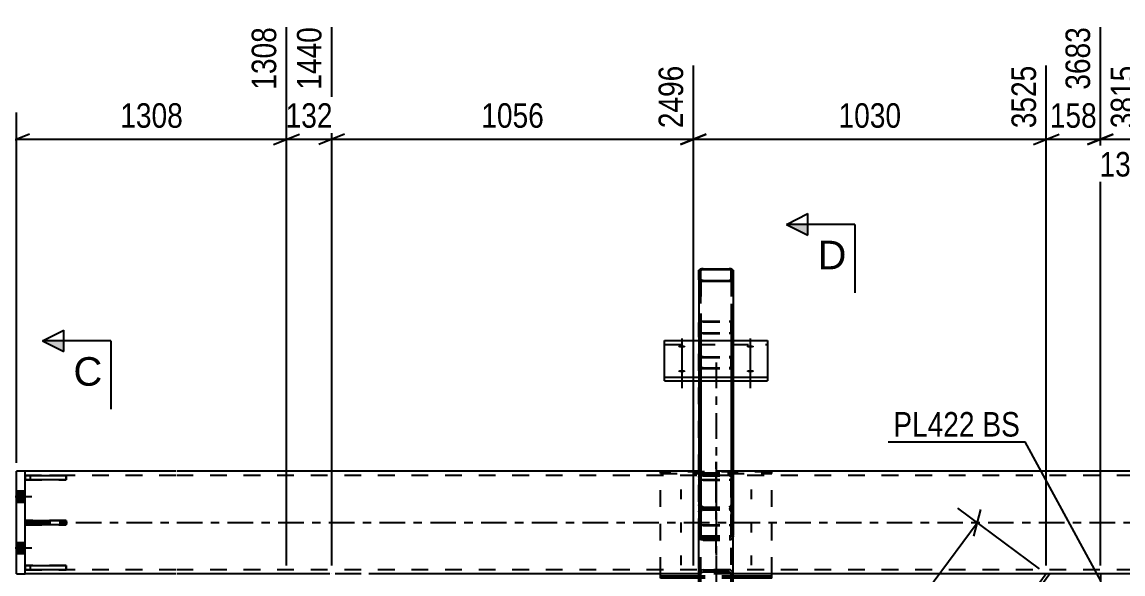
# Model space of a CAD drawing. Header units: millimetres. Extents: x 0 to 1189, y 0 to 841.
# Drawn here: x 77.5 to 206, y 617.7 to 682.2 of the extents above; entities that cross this region are included whole.
import ezdxf

# ---------------------------------------------------------------- set-up
doc = ezdxf.new("R2010")
doc.units = ezdxf.units.MM
doc.linetypes.add('DXK_LINE_DOT2', pattern=[3.9198, 1.9599, -1.9599])
doc.linetypes.add('DXK_LINE_DOT3', pattern=[5.9187, 2.979, -0.9799, 0.9799, -0.9799])
doc.styles.add('Arial', font='ARIAL.TTF', dxfattribs={"height": 0.2})
doc.styles.add('Arial Narrow', font='ARIALN.TTF', dxfattribs={"height": 0.2})

# ---------------------------------------------------------------- blocks, each defined once
blk = doc.blocks.new('Part-814407264-3896 - 3878')
at = {"color": 2, "linetype": 'Continuous'}
for p, q in [((152.54, 640.27), (152.54, 644.97)), ((152.54, 644.97), (164.54, 644.97)), ((164.54, 644.97), (164.54, 640.27)), ((152.54, 640.72), (164.54, 640.72)), ((152.54, 640.27), (164.54, 640.27))]:
    blk.add_line(p, q, dxfattribs=at)
at = {"color": 7, "linetype": 'DXK_LINE_DOT2'}
blk.add_line((152.54, 644.52), (164.54, 644.52), dxfattribs=at)
blk = doc.blocks.new('Bolt-814407264-3914 - 3878')
at = {"linetype": 'Continuous'}
for points in [[(76.9, 627.36), (76.9, 626.04), (77.9, 626.04), (77.9, 627.36)], [(76.9, 627.36), (76.9, 626.04), (77.9, 626.04), (77.9, 627.36)], [(76.9, 621.36), (76.9, 620.04), (77.9, 620.04), (77.9, 621.36)], [(76.9, 621.36), (76.9, 620.04), (77.9, 620.04), (77.9, 621.36)]]:
    blk.add_hatch(color=1, dxfattribs=at).paths.add_polyline_path(points)
at = {"color": 1, "linetype": 'Continuous'}
for p, q in [((77.9, 627.36), (76.9, 627.36)), ((77.9, 627.36), (76.9, 627.36)), ((78.66, 626.7), (73.9, 626.7)), ((78.66, 626.7), (73.9, 626.7)), ((77.9, 626.04), (76.9, 626.04)), ((77.9, 626.04), (76.9, 626.04)), ((77.9, 621.36), (76.9, 621.36)), ((77.9, 621.36), (76.9, 621.36)), ((78.66, 620.7), (73.9, 620.7)), ((78.66, 620.7), (73.9, 620.7)), ((77.9, 620.04), (76.9, 620.04)), ((77.9, 620.04), (76.9, 620.04))]:
    blk.add_line(p, q, dxfattribs=at)
blk = doc.blocks.new('Part-814407264-4063 - 3878')
at = {"color": 2, "linetype": 'Continuous'}
for p, q in [((77.9, 623.46), (77.9, 623.94)), ((77.9, 623.94), (82.7, 623.94)), ((82.7, 623.46), (77.9, 623.46)), ((82.7, 623.94), (82.7, 623.46))]:
    blk.add_line(p, q, dxfattribs=at)
at = {"color": 7, "linetype": 'DXK_LINE_DOT2'}
blk.add_line((78.5, 623.46), (78.5, 623.94), dxfattribs=at)
blk = doc.blocks.new('Bolt-814407264-3953 - 3878')
at = {"color": 1, "linetype": 'DXK_LINE_DOT2'}
for p, q in [((154.44, 627.57), (154.44, 626.43)), ((158.56, 627.57), (158.56, 626.43)), ((162.64, 627.57), (162.64, 626.43)), ((154.44, 623.7), (154.44, 622.56)), ((162.64, 623.7), (162.64, 622.56)), ((154.44, 619.86), (154.44, 618.73)), ((158.56, 619.86), (158.56, 618.73)), ((162.64, 619.86), (162.64, 618.73))]:
    blk.add_line(p, q, dxfattribs=at)
blk = doc.blocks.new('Bolt-814407264-3957 - 3878')
at = {"linetype": 'Continuous'}
for points in [[(154.54, 644.13), (154.45, 644.13), (154.36, 644.14), (154.29, 644.16), (154.22, 644.18), (154.16, 644.21), (154.13, 644.24), (154.11, 644.27), (154.11, 644.3), (154.13, 644.33), (154.16, 644.36), (154.22, 644.38), (154.29, 644.4), (154.36, 644.42), (154.45, 644.43), (154.54, 644.43), (154.64, 644.43), (154.72, 644.42), (154.8, 644.4), (154.87, 644.38), (154.92, 644.36), (154.96, 644.33), (154.98, 644.3), (154.98, 644.27), (154.96, 644.24), (154.92, 644.21), (154.87, 644.18), (154.8, 644.16), (154.72, 644.14), (154.64, 644.13)], [(154.54, 641.26), (154.45, 641.26), (154.36, 641.27), (154.29, 641.28), (154.22, 641.31), (154.16, 641.33), (154.13, 641.36), (154.11, 641.39), (154.11, 641.42), (154.13, 641.45), (154.16, 641.48), (154.22, 641.51), (154.29, 641.53), (154.36, 641.54), (154.45, 641.55), (154.54, 641.56), (154.64, 641.55), (154.72, 641.54), (154.8, 641.53), (154.87, 641.51), (154.92, 641.48), (154.96, 641.45), (154.98, 641.42), (154.98, 641.39), (154.96, 641.36), (154.92, 641.33), (154.87, 641.31), (154.8, 641.28), (154.72, 641.27), (154.64, 641.26)]]:
    blk.add_hatch(color=1, dxfattribs=at).paths.add_polyline_path(points)
at = {"color": 1, "linetype": 'Continuous'}
for p, q in [((154.54, 645.22), (154.54, 642.29)), ((154.54, 642.35), (154.54, 639.41))]:
    blk.add_line(p, q, dxfattribs=at)
blk = doc.blocks.new('Part-814407264-4061 - 3878')
at = {"color": 2, "linetype": 'Continuous'}
for p, q in [((77.9, 618.2), (77.9, 618.68)), ((77.9, 618.68), (82.7, 618.68)), ((82.7, 618.2), (77.9, 618.2)), ((82.7, 618.68), (82.7, 618.2))]:
    blk.add_line(p, q, dxfattribs=at)
at = {"color": 7, "linetype": 'DXK_LINE_DOT2'}
blk.add_line((78.5, 618.2), (78.5, 618.68), dxfattribs=at)
blk = doc.blocks.new('Part-814407264-4062 - 3878')
at = {"color": 2, "linetype": 'Continuous'}
for p, q in [((77.9, 629.2), (82.7, 629.2)), ((77.9, 629.2), (77.9, 628.72)), ((82.7, 628.72), (77.9, 628.72)), ((82.7, 629.2), (82.7, 628.72))]:
    blk.add_line(p, q, dxfattribs=at)
at = {"color": 7, "linetype": 'DXK_LINE_DOT2'}
blk.add_line((78.5, 628.72), (78.5, 629.2), dxfattribs=at)
blk = doc.blocks.new('Part-814407264-4113 - 3878')
at = {"color": 7, "linetype": 'DXK_LINE_DOT3'}
blk.add_line((158.54, 620.12), (158.54, 630.81), dxfattribs=at)
at = {"color": 7, "linetype": 'DXK_LINE_DOT2'}
for p, q in [((156.58, 629.18), (156.54, 629.01)), ((156.54, 629.01), (156.54, 622.11)), ((156.58, 629.21), (156.58, 629.18)), ((156.78, 629.01), (156.8, 629.11)), ((156.78, 629.01), (156.78, 622.11)), ((156.8, 629.11), (156.85, 629.19)), ((157.02, 629.52), (156.84, 629.48)), ((156.85, 629.19), (156.93, 629.25)), ((156.93, 629.25), (157.02, 629.27)), ((157.02, 629.52), (160.06, 629.52)), ((157.02, 629.27), (160.06, 629.27)), ((160.25, 629.48), (160.06, 629.52)), ((160.06, 629.27), (160.16, 629.25)), ((160.16, 629.25), (160.23, 629.19)), ((160.23, 629.19), (160.29, 629.11)), ((160.29, 629.11), (160.3, 629.01)), ((160.3, 629.01), (160.3, 622.11)), ((160.51, 629.18), (160.51, 629.21)), ((160.54, 629.01), (160.51, 629.18)), ((160.54, 629.01), (160.54, 622.11)), ((156.54, 625.78), (156.58, 625.58)), ((156.54, 624.97), (156.58, 625.14)), ((156.58, 625.14), (156.68, 625.29)), ((156.68, 625.29), (156.84, 625.38)), ((156.8, 625.68), (156.78, 625.78)), ((156.8, 625.05), (156.78, 624.97)), ((156.85, 625.6), (156.8, 625.68)), ((156.85, 625.13), (156.8, 625.05)), ((156.84, 625.38), (157.02, 625.42)), ((156.84, 625.3), (157.02, 625.27)), ((156.93, 625.54), (156.85, 625.6)), ((156.93, 625.18), (156.85, 625.13)), ((157.02, 625.52), (156.93, 625.54)), ((157.02, 625.19), (156.93, 625.18)), ((157.02, 625.52), (160.06, 625.52)), ((157.02, 625.42), (160.06, 625.42)), ((157.02, 625.27), (160.06, 625.27)), ((157.02, 625.19), (160.06, 625.19)), ((160.16, 625.54), (160.06, 625.52)), ((160.06, 625.42), (160.25, 625.38)), ((160.06, 625.27), (160.25, 625.3)), ((160.16, 625.18), (160.06, 625.19)), ((160.23, 625.6), (160.16, 625.54)), ((160.23, 625.13), (160.16, 625.18)), ((160.29, 625.68), (160.23, 625.6)), ((160.29, 625.05), (160.23, 625.13)), ((160.25, 625.38), (160.4, 625.29)), ((160.3, 625.78), (160.29, 625.68)), ((160.3, 624.97), (160.29, 625.05)), ((160.4, 625.29), (160.51, 625.14)), ((160.51, 625.58), (160.54, 625.78)), ((160.51, 625.14), (160.54, 624.97)), ((156.58, 621.94), (156.54, 622.11)), ((156.78, 622.11), (156.8, 622.02)), ((156.8, 622.02), (156.85, 621.95)), ((160.23, 621.95), (160.29, 622.02)), ((160.29, 622.02), (160.3, 622.11)), ((160.54, 622.11), (160.51, 621.94)), ((156.68, 621.79), (156.58, 621.94)), ((156.84, 621.69), (156.68, 621.79)), ((157.02, 621.66), (156.84, 621.69)), ((156.85, 621.95), (156.93, 621.9)), ((156.93, 621.9), (157.02, 621.89)), ((157.02, 621.89), (160.06, 621.89)), ((157.02, 621.66), (160.06, 621.66)), ((160.06, 621.89), (160.16, 621.9)), ((160.25, 621.69), (160.06, 621.66)), ((160.16, 621.9), (160.23, 621.95)), ((160.4, 621.79), (160.25, 621.69)), ((160.51, 621.94), (160.4, 621.79))]:
    blk.add_line(p, q, dxfattribs=at)
for centre, start, end in [((157.04, 629.03), 114.32, 159.2417), ((160.04, 629.03), 20.7583, 65.68), ((157.04, 625.76), 200.7583, 245.68), ((160.04, 625.76), 294.32, 339.2417)]:
    blk.add_arc(centre, 0.496, start, end, dxfattribs=at)
blk = doc.blocks.new('Part-814407264-4131 - 3878')
at = {"color": 7, "linetype": 'DXK_LINE_DOT2'}
for p, q in [((82.7, 618.68), (77.9, 618.68)), ((77.9, 618.68), (77.9, 618.2)), ((77.9, 618.2), (82.7, 618.2)), ((78.5, 618.2), (78.5, 618.68)), ((82.7, 618.2), (82.7, 618.68))]:
    blk.add_line(p, q, dxfattribs=at)
blk = doc.blocks.new('Part-814407264-4132 - 3878')
at = {"color": 7, "linetype": 'DXK_LINE_DOT2'}
for p, q in [((82.7, 629.2), (77.9, 629.2)), ((77.9, 629.2), (77.9, 628.72)), ((77.9, 628.72), (82.7, 628.72)), ((78.5, 628.72), (78.5, 629.2)), ((82.7, 628.72), (82.7, 629.2))]:
    blk.add_line(p, q, dxfattribs=at)
blk = doc.blocks.new('Part-814407264-4133 - 3878')
at = {"color": 7, "linetype": 'DXK_LINE_DOT2'}
for p, q in [((82.7, 623.94), (77.9, 623.94)), ((77.9, 623.94), (77.9, 623.46)), ((77.9, 623.46), (82.7, 623.46)), ((78.5, 623.46), (78.5, 623.94)), ((82.7, 623.46), (82.7, 623.94))]:
    blk.add_line(p, q, dxfattribs=at)
blk = doc.blocks.new('Part-814407264-4135 - 3878')
at = {"color": 2, "linetype": 'Continuous'}
for p, q in [((95.5, 629.7), (77.9, 629.7)), ((156.54, 629.7), (95.6, 629.7)), ((299.05, 629.7), (160.54, 629.7)), ((95.5, 617.7), (77.9, 617.7)), ((108.4, 617.7), (95.6, 617.7)), ((113.44, 617.7), (108.64, 617.7)), ((113.68, 617.7), (113.68, 617.7)), ((156.54, 617.7), (119.98, 617.7)), ((197.11, 617.7), (160.54, 617.7)), ((208.44, 617.7), (203.64, 617.7))]:
    blk.add_line(p, q, dxfattribs=at)
at = {"color": 7, "linetype": 'DXK_LINE_DOT2'}
for p, q in [((77.9, 617.7), (77.9, 629.7)), ((95.5, 629.22), (77.9, 629.22)), ((560.05, 629.22), (95.6, 629.22)), ((160.54, 629.7), (156.54, 629.7)), ((95.5, 618.18), (77.9, 618.18)), ((560.05, 618.18), (95.6, 618.18)), ((108.64, 617.7), (108.4, 617.7)), ((560.05, 617.7), (113.44, 617.7)), ((119.98, 617.7), (113.68, 617.7)), ((160.54, 617.7), (156.54, 617.7)), ((203.64, 617.7), (197.11, 617.7))]:
    blk.add_line(p, q, dxfattribs=at)
at = {"color": 7, "linetype": 'DXK_LINE_DOT3'}
for p, q in [((77.9, 623.7), (95.5, 623.7)), ((95.6, 623.7), (560.05, 623.7))]:
    blk.add_line(p, q, dxfattribs=at)
blk = doc.blocks.new('Part-814407264-4144 - 3878')
at = {"color": 7, "linetype": 'DXK_LINE_DOT2'}
for p, q in [((165.04, 629.65), (152.04, 629.65)), ((152.04, 617.7), (152.04, 629.65)), ((152.04, 629.43), (165.04, 629.43)), ((165.04, 617.7), (165.04, 629.65)), ((161.18, 617.43), (155.9, 617.43)), ((161.18, 617.21), (155.9, 617.21)), ((165.04, 617.21), (165.04, 617.43))]:
    blk.add_line(p, q, dxfattribs=at)
at = {"color": 2, "linetype": 'Continuous'}
for p, q in [((152.04, 617.21), (152.04, 617.7)), ((155.9, 617.43), (152.04, 617.43)), ((155.9, 617.21), (152.04, 617.21)), ((165.04, 617.43), (161.18, 617.43)), ((165.04, 617.21), (161.18, 617.21)), ((165.04, 617.43), (165.04, 617.7)), ((165.04, 617.21), (165.04, 617.43))]:
    blk.add_line(p, q, dxfattribs=at)
blk = doc.blocks.new('Part-814407264-4145 - 3878')
at = {"color": 7, "linetype": 'DXK_LINE_DOT3'}
blk.add_line((158.54, 630.81), (158.54, 612.87), dxfattribs=at)
at = {"color": 7, "linetype": 'DXK_LINE_DOT2'}
for p, q in [((156.54, 629.01), (156.58, 629.21)), ((156.54, 622.23), (156.54, 629.01)), ((156.8, 629.11), (156.78, 629.01)), ((156.78, 617.72), (156.78, 629.01)), ((156.85, 629.19), (156.8, 629.11)), ((156.84, 629.48), (156.93, 629.5)), ((156.93, 629.25), (156.85, 629.19)), ((156.93, 629.5), (157.02, 629.52)), ((157.02, 629.27), (156.93, 629.25)), ((157.02, 629.52), (160.06, 629.52)), ((157.02, 629.27), (160.06, 629.27)), ((160.06, 629.52), (160.25, 629.48)), ((160.16, 629.25), (160.06, 629.27)), ((160.23, 629.19), (160.16, 629.25)), ((160.29, 629.11), (160.23, 629.19)), ((160.3, 629.01), (160.29, 629.11)), ((160.3, 614.86), (160.3, 629.01)), ((160.51, 629.21), (160.54, 629.01)), ((160.54, 622.23), (160.54, 629.01)), ((156.58, 625.58), (156.54, 625.78)), ((156.78, 625.78), (156.8, 625.68)), ((156.8, 625.68), (156.85, 625.6)), ((157.02, 625.27), (156.84, 625.31)), ((156.85, 625.6), (156.93, 625.54)), ((156.93, 625.54), (157.02, 625.52)), ((157.02, 625.52), (160.06, 625.52)), ((157.02, 625.27), (160.06, 625.27)), ((160.06, 625.52), (160.16, 625.54)), ((160.25, 625.31), (160.06, 625.27)), ((160.16, 625.54), (160.23, 625.6)), ((160.23, 625.6), (160.29, 625.68)), ((160.29, 625.68), (160.3, 625.78)), ((160.54, 625.78), (160.51, 625.58)), ((156.54, 614.86), (156.54, 617.72)), ((160.54, 614.86), (160.54, 617.72))]:
    blk.add_line(p, q, dxfattribs=at)
at = {"color": 2, "linetype": 'Continuous'}
for p, q in [((156.54, 617.72), (156.54, 622.23)), ((160.54, 617.72), (160.54, 622.23)), ((157.02, 618.17), (156.84, 618.14)), ((157.02, 618.17), (160.06, 618.17)), ((160.25, 618.14), (160.06, 618.17)), ((156.58, 617.89), (156.54, 617.72)), ((156.54, 614.86), (156.54, 617.72)), ((156.68, 618.04), (156.58, 617.89)), ((156.84, 618.14), (156.68, 618.04)), ((156.78, 617.72), (156.8, 617.8)), ((156.78, 614.86), (156.78, 617.72)), ((156.8, 617.8), (156.85, 617.88)), ((156.85, 617.88), (156.93, 617.93)), ((156.93, 617.93), (157.02, 617.94)), ((157.02, 617.94), (160.06, 617.94)), ((160.06, 617.94), (160.16, 617.93)), ((160.16, 617.93), (160.23, 617.88)), ((160.23, 617.88), (160.29, 617.8)), ((160.4, 618.04), (160.25, 618.14)), ((160.29, 617.8), (160.3, 617.72)), ((160.3, 614.86), (160.3, 617.72)), ((160.51, 617.89), (160.4, 618.04)), ((160.54, 617.72), (160.51, 617.89)), ((160.54, 614.86), (160.54, 617.72)), ((156.54, 614.86), (156.58, 614.69)), ((156.58, 614.69), (156.68, 614.54)), ((156.68, 614.54), (156.84, 614.45)), ((156.8, 614.78), (156.78, 614.86)), ((156.85, 614.7), (156.8, 614.78)), ((156.84, 614.45), (157.02, 614.41)), ((156.93, 614.65), (156.85, 614.7)), ((157.02, 614.64), (156.93, 614.65)), ((157.02, 614.64), (160.06, 614.64)), ((157.02, 614.41), (160.06, 614.41)), ((160.16, 614.65), (160.06, 614.64)), ((160.06, 614.41), (160.25, 614.45)), ((160.23, 614.7), (160.16, 614.65)), ((160.29, 614.78), (160.23, 614.7)), ((160.25, 614.45), (160.4, 614.54)), ((160.3, 614.86), (160.29, 614.78)), ((160.4, 614.54), (160.51, 614.69)), ((160.51, 614.69), (160.54, 614.86))]:
    blk.add_line(p, q, dxfattribs=at)
at = {"color": 7, "linetype": 'DXK_LINE_DOT2'}
for centre, start, end in [((157.04, 629.03), 114.3196, 159.2414), ((160.04, 629.03), 20.7586, 65.6804), ((157.04, 625.76), 200.7586, 245.6804), ((160.04, 625.76), 294.3196, 339.2414)]:
    blk.add_arc(centre, 0.496, start, end, dxfattribs=at)
blk = doc.blocks.new('Part-814407264-4168 - 3878')
at = {"color": 2, "linetype": 'Continuous'}
for p, q in [((76.9, 617.7), (76.9, 629.7)), ((77.9, 629.7), (76.9, 629.7)), ((77.9, 617.7), (77.9, 629.7)), ((76.9, 617.7), (77.9, 617.7))]:
    blk.add_line(p, q, dxfattribs=at)
blk = doc.blocks.new('Part-814407264-4333 - 3878')
at = {"color": 2, "linetype": 'Continuous'}
for p, q in [((197.09, 617.7), (161.18, 569.48)), ((203.4, 617.7), (197.11, 617.7)), ((203.4, 614.12), (163.03, 559.9))]:
    blk.add_line(p, q, dxfattribs=at)
at = {"color": 7, "linetype": 'DXK_LINE_DOT2'}
for p, q in [((197.49, 617.7), (161.18, 568.94)), ((197.09, 617.7), (197.11, 617.7)), ((197.11, 617.7), (197.09, 617.7)), ((203.4, 617.7), (203.4, 614.12)), ((203.4, 614.66), (161.18, 557.95)), ((161.18, 557.42), (161.18, 569.48)), ((163.03, 559.9), (161.18, 557.42))]:
    blk.add_line(p, q, dxfattribs=at)
blk = doc.blocks.new('Part-814407264-4368 - 3878')
at = {"color": 2, "linetype": 'Continuous'}
for p, q in [((156.58, 653.26), (156.54, 653.19)), ((156.54, 652.08), (156.54, 653.19)), ((156.68, 653.31), (156.58, 653.26)), ((156.84, 653.35), (156.68, 653.31)), ((156.78, 653.19), (156.8, 653.22)), ((156.78, 652.08), (156.78, 653.19)), ((156.8, 653.22), (156.85, 653.25)), ((157.02, 653.37), (156.84, 653.35)), ((156.85, 653.25), (156.93, 653.27)), ((156.93, 653.27), (157.02, 653.28)), ((157.02, 653.37), (160.06, 653.37)), ((157.02, 653.28), (160.06, 653.28)), ((160.25, 653.35), (160.06, 653.37)), ((160.06, 653.28), (160.16, 653.27)), ((160.16, 653.27), (160.23, 653.25)), ((160.23, 653.25), (160.28, 653.22)), ((160.4, 653.31), (160.25, 653.35)), ((160.28, 653.22), (160.3, 653.19)), ((160.3, 652.08), (160.3, 653.19)), ((160.51, 653.26), (160.4, 653.31)), ((160.54, 653.19), (160.51, 653.26)), ((160.54, 652.08), (160.54, 653.19)), ((156.54, 652.08), (156.54, 644.97)), ((156.54, 652.08), (156.58, 652.02)), ((156.58, 652.02), (156.68, 651.96)), ((156.68, 651.96), (156.84, 651.92)), ((156.8, 652.05), (156.78, 652.08)), ((156.85, 652.02), (156.8, 652.05)), ((156.84, 651.92), (157.02, 651.91)), ((156.93, 652), (156.85, 652.02)), ((157.02, 652), (156.93, 652)), ((157.02, 652), (160.06, 652)), ((157.02, 651.91), (160.06, 651.91)), ((160.16, 652), (160.06, 652)), ((160.06, 651.91), (160.25, 651.92)), ((160.23, 652.02), (160.16, 652)), ((160.28, 652.05), (160.23, 652.02)), ((160.25, 651.92), (160.4, 651.96)), ((160.3, 652.08), (160.28, 652.05)), ((160.4, 651.96), (160.51, 652.02)), ((160.51, 652.02), (160.54, 652.08)), ((160.54, 652.08), (160.54, 644.97))]:
    blk.add_line(p, q, dxfattribs=at)
at = {"color": 7, "linetype": 'DXK_LINE_DOT2'}
for p, q in [((156.54, 653.19), (156.54, 629.7)), ((156.78, 629.7), (156.78, 653.19)), ((160.3, 653.19), (160.3, 629.7)), ((160.54, 653.19), (160.54, 629.7)), ((156.78, 652.08), (156.78, 628.83)), ((160.3, 652.08), (160.3, 628.83)), ((156.54, 644.97), (156.54, 628.83)), ((160.54, 644.97), (160.54, 628.83)), ((160.54, 629.7), (156.54, 629.7)), ((156.54, 629.7), (156.54, 629.52)), ((156.54, 629.52), (156.54, 628.83)), ((156.54, 629.52), (156.78, 629.52)), ((156.58, 628.76), (156.54, 628.83)), ((156.68, 628.71), (156.58, 628.76)), ((156.84, 628.67), (156.68, 628.71)), ((156.78, 629.52), (156.78, 629.7)), ((156.78, 628.83), (156.78, 629.52)), ((156.78, 628.83), (156.8, 628.8)), ((156.8, 628.8), (156.85, 628.77)), ((157.02, 628.66), (156.84, 628.67)), ((156.85, 628.77), (156.93, 628.75)), ((156.93, 628.75), (157.02, 628.74)), ((157.02, 628.74), (160.06, 628.74)), ((157.02, 628.66), (160.06, 628.66)), ((160.06, 628.74), (160.16, 628.75)), ((160.25, 628.67), (160.06, 628.66)), ((160.16, 628.75), (160.23, 628.77)), ((160.23, 628.77), (160.29, 628.8)), ((160.4, 628.71), (160.25, 628.67)), ((160.29, 628.8), (160.3, 628.83)), ((160.3, 629.7), (160.3, 629.7)), ((160.3, 629.7), (160.3, 629.52)), ((160.3, 629.52), (160.3, 628.83)), ((160.3, 629.52), (160.54, 629.52)), ((160.51, 628.76), (160.4, 628.71)), ((160.54, 628.83), (160.51, 628.76)), ((160.54, 629.52), (160.54, 629.7)), ((160.54, 628.83), (160.54, 629.52))]:
    blk.add_line(p, q, dxfattribs=at)
blk = doc.blocks.new('Part-814407264-4371 - 3878')
at = {"color": 7, "linetype": 'DXK_LINE_DOT2'}
for p, q in [((156.54, 647.08), (156.58, 647.14)), ((156.54, 645.97), (156.54, 647.08)), ((156.54, 629.7), (156.54, 647.08)), ((156.58, 647.14), (156.68, 647.2)), ((156.68, 647.2), (156.84, 647.24)), ((156.8, 647.11), (156.78, 647.08)), ((156.78, 647.08), (156.78, 629.7)), ((156.78, 645.97), (156.78, 647.08)), ((156.85, 647.14), (156.8, 647.11)), ((156.84, 647.24), (157.02, 647.25)), ((156.93, 647.16), (156.85, 647.14)), ((157.02, 647.16), (156.93, 647.16)), ((157.02, 647.25), (160.06, 647.25)), ((157.02, 647.16), (160.06, 647.16)), ((160.06, 647.25), (160.25, 647.24)), ((160.15, 647.16), (160.06, 647.16)), ((160.23, 647.14), (160.15, 647.16)), ((160.28, 647.11), (160.23, 647.14)), ((160.25, 647.24), (160.4, 647.2)), ((160.3, 647.08), (160.28, 647.11)), ((160.3, 647.08), (160.3, 629.7)), ((160.3, 645.97), (160.3, 647.08)), ((160.4, 647.2), (160.51, 647.14)), ((160.51, 647.14), (160.54, 647.08)), ((160.54, 645.97), (160.54, 647.08)), ((160.54, 647.08), (160.54, 629.7)), ((156.54, 645.97), (156.54, 629.37)), ((156.58, 645.9), (156.54, 645.97)), ((156.68, 645.85), (156.58, 645.9)), ((156.84, 645.81), (156.68, 645.85)), ((156.78, 645.97), (156.78, 629.37)), ((156.78, 645.97), (156.8, 645.94)), ((156.8, 645.94), (156.85, 645.91)), ((157.02, 645.8), (156.84, 645.81)), ((156.85, 645.91), (156.93, 645.89)), ((156.93, 645.89), (157.02, 645.88)), ((157.02, 645.88), (160.06, 645.88)), ((157.02, 645.8), (160.06, 645.8)), ((160.06, 645.88), (160.15, 645.89)), ((160.25, 645.81), (160.06, 645.8)), ((160.15, 645.89), (160.23, 645.91)), ((160.23, 645.91), (160.28, 645.94)), ((160.4, 645.85), (160.25, 645.81)), ((160.28, 645.94), (160.3, 645.97)), ((160.3, 645.97), (160.3, 629.37)), ((160.51, 645.9), (160.4, 645.85)), ((160.54, 645.97), (160.51, 645.9)), ((160.54, 645.97), (160.54, 629.37)), ((160.54, 629.7), (156.54, 629.7)), ((156.54, 629.52), (156.54, 629.7)), ((156.54, 629.37), (156.54, 629.52)), ((156.54, 629.52), (156.78, 629.52)), ((156.54, 629.37), (156.58, 629.3)), ((156.58, 629.3), (156.68, 629.24)), ((156.68, 629.24), (156.84, 629.21)), ((156.78, 629.7), (156.78, 629.7)), ((156.78, 629.7), (156.78, 629.52)), ((156.78, 629.52), (156.78, 629.37)), ((156.8, 629.33), (156.78, 629.37)), ((156.85, 629.3), (156.8, 629.33)), ((156.84, 629.21), (157.02, 629.19)), ((156.93, 629.29), (156.85, 629.3)), ((157.02, 629.28), (156.93, 629.29)), ((157.02, 629.28), (160.06, 629.28)), ((157.02, 629.19), (160.06, 629.19)), ((160.16, 629.29), (160.06, 629.28)), ((160.06, 629.19), (160.25, 629.21)), ((160.23, 629.3), (160.16, 629.29)), ((160.29, 629.33), (160.23, 629.3)), ((160.25, 629.21), (160.4, 629.24)), ((160.3, 629.37), (160.29, 629.33)), ((160.3, 629.52), (160.3, 629.7)), ((160.3, 629.37), (160.3, 629.52)), ((160.3, 629.52), (160.54, 629.52)), ((160.4, 629.24), (160.51, 629.3)), ((160.51, 629.3), (160.54, 629.37)), ((160.54, 629.7), (160.54, 629.52)), ((160.54, 629.52), (160.54, 629.37))]:
    blk.add_line(p, q, dxfattribs=at)
blk = doc.blocks.new('Part-814407264-4373 - 3878')
at = {"color": 7, "linetype": 'DXK_LINE_DOT2'}
for p, q in [((156.58, 642.98), (156.54, 642.92)), ((156.54, 641.87), (156.54, 642.92)), ((156.54, 642.92), (156.54, 623.28)), ((156.68, 643.03), (156.58, 642.98)), ((156.84, 643.07), (156.68, 643.03)), ((156.78, 642.92), (156.8, 642.95)), ((156.78, 641.87), (156.78, 642.92)), ((156.78, 642.92), (156.78, 623.28)), ((156.8, 642.95), (156.85, 642.98)), ((157.02, 643.08), (156.84, 643.07)), ((156.85, 642.98), (156.93, 642.99)), ((156.93, 642.99), (157.02, 643)), ((157.02, 643.08), (160.06, 643.08)), ((157.02, 643), (160.06, 643)), ((160.25, 643.07), (160.06, 643.08)), ((160.06, 643), (160.15, 642.99)), ((160.15, 642.99), (160.23, 642.98)), ((160.23, 642.98), (160.28, 642.95)), ((160.4, 643.03), (160.25, 643.07)), ((160.28, 642.95), (160.3, 642.92)), ((160.3, 641.87), (160.3, 642.92)), ((160.3, 642.92), (160.3, 623.28)), ((160.51, 642.98), (160.4, 643.03)), ((160.54, 642.92), (160.51, 642.98)), ((160.54, 641.87), (160.54, 642.92)), ((160.54, 642.92), (160.54, 623.28)), ((156.54, 641.87), (156.54, 640.27)), ((156.54, 641.87), (156.58, 641.81)), ((156.58, 641.81), (156.68, 641.76)), ((156.68, 641.76), (156.84, 641.72)), ((156.78, 641.87), (156.78, 622.23)), ((156.8, 641.84), (156.78, 641.87)), ((156.85, 641.82), (156.8, 641.84)), ((156.84, 641.72), (157.02, 641.71)), ((156.93, 641.8), (156.85, 641.82)), ((157.02, 641.79), (156.93, 641.8)), ((157.02, 641.79), (160.06, 641.79)), ((157.02, 641.71), (160.06, 641.71)), ((160.16, 641.8), (160.06, 641.79)), ((160.06, 641.71), (160.25, 641.72)), ((160.23, 641.82), (160.16, 641.8)), ((160.28, 641.84), (160.23, 641.82)), ((160.25, 641.72), (160.4, 641.76)), ((160.3, 641.87), (160.28, 641.84)), ((160.3, 641.87), (160.3, 622.23)), ((160.4, 641.76), (160.51, 641.81)), ((160.51, 641.81), (160.54, 641.87)), ((160.54, 641.87), (160.54, 640.27)), ((156.54, 623.28), (156.58, 623.34)), ((156.58, 623.34), (156.68, 623.39)), ((156.68, 623.39), (156.84, 623.43)), ((156.8, 623.31), (156.78, 623.28)), ((156.85, 623.33), (156.8, 623.31)), ((156.84, 623.43), (157.02, 623.44)), ((156.93, 623.35), (156.85, 623.33)), ((157.02, 623.36), (156.93, 623.35)), ((157.02, 623.44), (160.06, 623.44)), ((157.02, 623.36), (160.06, 623.36)), ((160.06, 623.44), (160.25, 623.43)), ((160.16, 623.35), (160.06, 623.36)), ((160.23, 623.33), (160.16, 623.35)), ((160.23, 623.33), (160.25, 623.33)), ((160.25, 623.43), (160.4, 623.39)), ((160.25, 623.33), (160.29, 623.31)), ((160.3, 623.28), (160.29, 623.31)), ((160.4, 623.39), (160.51, 623.34)), ((160.51, 623.34), (160.54, 623.28)), ((156.54, 623.28), (156.54, 622.23)), ((156.78, 623.28), (156.78, 622.23)), ((156.78, 622.23), (156.8, 622.2)), ((156.8, 622.2), (156.85, 622.17)), ((156.85, 622.17), (156.93, 622.16)), ((156.93, 622.16), (157.02, 622.15)), ((157.02, 622.07), (157.01, 622.07)), ((157.02, 622.15), (160.06, 622.15)), ((157.02, 622.07), (160.06, 622.07)), ((160.06, 622.15), (160.16, 622.16)), ((160.06, 622.07), (160.08, 622.07)), ((160.16, 622.16), (160.23, 622.17)), ((160.23, 622.17), (160.29, 622.2)), ((160.29, 622.2), (160.3, 622.23)), ((160.3, 622.23), (160.3, 623.28)), ((160.54, 623.28), (160.54, 622.23))]:
    blk.add_line(p, q, dxfattribs=at)
at = {"color": 7, "linetype": 'DXK_LINE_DOT3'}
blk.add_line((158.54, 642.4), (158.54, 622.75), dxfattribs=at)
at = {"color": 2, "linetype": 'Continuous'}
for p, q in [((156.54, 640.27), (156.54, 622.23)), ((160.54, 640.27), (160.54, 622.23)), ((156.58, 622.17), (156.54, 622.23)), ((156.68, 622.12), (156.58, 622.17)), ((156.84, 622.08), (156.68, 622.12)), ((157.01, 622.07), (156.84, 622.08)), ((160.08, 622.07), (160.25, 622.08)), ((160.4, 622.12), (160.25, 622.08)), ((160.51, 622.17), (160.4, 622.12)), ((160.54, 622.23), (160.51, 622.17))]:
    blk.add_line(p, q, dxfattribs=at)
blk = doc.blocks.new('Bolt-814407264-4376 - 3878')
at = {"linetype": 'Continuous'}
for points in [[(162.54, 644.13), (162.45, 644.13), (162.36, 644.14), (162.29, 644.16), (162.22, 644.18), (162.16, 644.21), (162.13, 644.24), (162.11, 644.27), (162.11, 644.3), (162.13, 644.33), (162.16, 644.36), (162.22, 644.38), (162.29, 644.4), (162.36, 644.42), (162.45, 644.43), (162.54, 644.43), (162.64, 644.43), (162.72, 644.42), (162.8, 644.4), (162.87, 644.38), (162.92, 644.36), (162.96, 644.33), (162.98, 644.3), (162.98, 644.27), (162.96, 644.24), (162.92, 644.21), (162.87, 644.18), (162.8, 644.16), (162.72, 644.14), (162.64, 644.13)], [(162.54, 641.26), (162.45, 641.26), (162.36, 641.27), (162.29, 641.28), (162.22, 641.31), (162.16, 641.33), (162.13, 641.36), (162.11, 641.39), (162.11, 641.42), (162.13, 641.45), (162.16, 641.48), (162.22, 641.51), (162.29, 641.53), (162.36, 641.54), (162.45, 641.55), (162.54, 641.56), (162.64, 641.55), (162.72, 641.54), (162.8, 641.53), (162.87, 641.51), (162.92, 641.48), (162.96, 641.45), (162.98, 641.42), (162.98, 641.39), (162.96, 641.36), (162.92, 641.33), (162.87, 641.31), (162.8, 641.28), (162.72, 641.27), (162.64, 641.26)]]:
    blk.add_hatch(color=1, dxfattribs=at).paths.add_polyline_path(points)
at = {"color": 1, "linetype": 'Continuous'}
for p, q in [((162.54, 645.22), (162.54, 642.29)), ((162.54, 642.35), (162.54, 639.41))]:
    blk.add_line(p, q, dxfattribs=at)
blk = doc.blocks.new('StraightDimension-814407264-8397 - 3878')
at = {"color": 7, "linetype": 'Continuous'}
for p, q in [((203.4, 618.7), (203.4, 681.61)), ((197.09, 618.7), (197.09, 677.11)), ((195.59, 667.9), (198.59, 669.1)), ((197.09, 668.5), (203.4, 668.5)), ((204.9, 669.1), (201.9, 667.9))]:
    blk.add_line(p, q, dxfattribs=at)
at = {"color": 0}
blk.add_wipeout([(203.59, 669.25), (203.59, 673.45), (196.9, 673.45), (196.9, 669.25)], dxfattribs=at)
at = {"color": 3, "style": 'Arial Narrow'}
blk.add_text('158', height=2.863, dxfattribs=at).set_placement((197.5, 669.85))
at = {"color": 0, "linetype": 'Continuous'}
blk.add_wipeout([(202.8, 682.21), (198.6, 682.21), (198.6, 673.7), (202.8, 673.7)], dxfattribs=at)
at = {"color": 3, "linetype": 'Continuous', "style": 'Arial Narrow'}
blk.add_text('3683', height=2.863, rotation=90.0002, dxfattribs=at).set_placement((202.2, 674.3))
blk = doc.blocks.new('StraightDimension-814407264-4746 - 3878')
at = {"color": 7, "linetype": 'Continuous'}
for p, q in [((196.28, 618.29), (186.76, 625.39)), ((188.63, 622.13), (189.46, 625.25)), ((153.14, 575.46), (189.04, 623.69)), ((160.38, 570.07), (150.85, 577.17)), ((153.55, 577.03), (152.72, 573.9))]:
    blk.add_line(p, q, dxfattribs=at)
at = {"color": 0}
blk.add_wipeout([(173.03, 603.44), (169.66, 605.95), (164.58, 599.12), (167.95, 596.61)], dxfattribs=at)
at = {"color": 3, "style": 'Arial Narrow'}
blk.add_text('1503', height=2.863, rotation=53.3309, dxfattribs=at).set_placement((167.82, 597.45))
blk = doc.blocks.new('StraightDimension-814407264-8396 - 3878')
at = {"color": 7, "linetype": 'Continuous'}
for p, q in [((203.4, 618.7), (203.4, 681.61)), ((208.68, 618.7), (208.68, 677.11)), ((201.9, 667.9), (204.9, 669.1)), ((203.4, 668.5), (208.68, 668.5)), ((210.18, 669.1), (207.18, 667.9))]:
    blk.add_line(p, q, dxfattribs=at)
at = {"color": 0, "linetype": 'Continuous'}
blk.add_wipeout([(208.08, 677.71), (203.88, 677.71), (203.88, 669.2), (208.08, 669.2)], dxfattribs=at)
at = {"color": 0}
blk.add_wipeout([(209.38, 663.55), (209.38, 667.75), (202.7, 667.75), (202.7, 663.55)], dxfattribs=at)
at = {"color": 3, "linetype": 'Continuous', "style": 'Arial Narrow'}
blk.add_text('3815', height=2.863, rotation=90.0002, dxfattribs=at).set_placement((207.48, 669.8))
at = {"color": 3, "style": 'Arial Narrow'}
blk.add_text('132', height=2.863, dxfattribs=at).set_placement((203.3, 664.15))
blk = doc.blocks.new('StraightDimension-814407264-8398 - 3878')
at = {"color": 7, "linetype": 'Continuous'}
for p, q in [((155.9, 618.7), (155.9, 677.11)), ((197.09, 618.7), (197.09, 677.11)), ((157.4, 669.1), (154.4, 667.9)), ((155.9, 668.5), (197.09, 668.5)), ((195.59, 667.9), (198.59, 669.1))]:
    blk.add_line(p, q, dxfattribs=at)
at = {"color": 0}
blk.add_wipeout([(180.75, 669.25), (180.75, 673.45), (172.24, 673.45), (172.24, 669.25)], dxfattribs=at)
at = {"color": 3, "style": 'Arial Narrow'}
blk.add_text('1030', height=2.863, dxfattribs=at).set_placement((172.84, 669.85))
at = {"color": 0, "linetype": 'Continuous'}
blk.add_wipeout([(196.49, 677.71), (192.29, 677.71), (192.29, 669.2), (196.49, 669.2)], dxfattribs=at)
at = {"color": 3, "linetype": 'Continuous', "style": 'Arial Narrow'}
blk.add_text('3525', height=2.863, rotation=90.0002, dxfattribs=at).set_placement((195.89, 669.8))
blk = doc.blocks.new('StraightDimension-814407264-8399 - 3878')
at = {"color": 7, "linetype": 'Continuous'}
for p, q in [((113.68, 618.7), (113.68, 681.61)), ((155.9, 618.7), (155.9, 677.11)), ((115.18, 669.1), (112.18, 667.9)), ((113.68, 668.5), (155.9, 668.5)), ((154.4, 667.9), (157.4, 669.1))]:
    blk.add_line(p, q, dxfattribs=at)
at = {"color": 0}
blk.add_wipeout([(139.05, 669.25), (139.05, 673.45), (130.54, 673.45), (130.54, 669.25)], dxfattribs=at)
at = {"color": 3, "style": 'Arial Narrow'}
blk.add_text('1056', height=2.863, dxfattribs=at).set_placement((131.14, 669.85))
at = {"color": 0, "linetype": 'Continuous'}
blk.add_wipeout([(155.3, 677.71), (151.1, 677.71), (151.1, 669.2), (155.3, 669.2)], dxfattribs=at)
at = {"color": 3, "linetype": 'Continuous', "style": 'Arial Narrow'}
blk.add_text('2496', height=2.863, rotation=90.0002, dxfattribs=at).set_placement((154.7, 669.8))
blk = doc.blocks.new('StraightDimension-814407264-8400 - 3878')
at = {"color": 7, "linetype": 'Continuous'}
for p, q in [((108.4, 618.7), (108.4, 681.61)), ((113.68, 618.7), (113.68, 681.61)), ((106.9, 667.9), (109.9, 669.1)), ((108.4, 668.5), (113.68, 668.5)), ((115.18, 669.1), (112.18, 667.9))]:
    blk.add_line(p, q, dxfattribs=at)
at = {"color": 0}
blk.add_wipeout([(114.38, 669.25), (114.38, 673.45), (107.7, 673.45), (107.7, 669.25)], dxfattribs=at)
at = {"color": 3, "style": 'Arial Narrow'}
blk.add_text('132', height=2.863, dxfattribs=at).set_placement((108.3, 669.85))
at = {"color": 0, "linetype": 'Continuous'}
blk.add_wipeout([(113.08, 682.21), (108.88, 682.21), (108.88, 673.7), (113.08, 673.7)], dxfattribs=at)
at = {"color": 3, "linetype": 'Continuous', "style": 'Arial Narrow'}
blk.add_text('1440', height=2.863, rotation=90.0002, dxfattribs=at).set_placement((112.48, 674.3))
blk = doc.blocks.new('StraightDimension-814407264-8401 - 3878')
at = {"color": 7, "linetype": 'Continuous'}
for p, q in [((108.4, 618.7), (108.4, 681.61)), ((76.9, 630.7), (76.9, 671.63)), ((78.4, 669.1), (75.4, 667.9)), ((76.9, 668.5), (108.4, 668.5)), ((106.9, 667.9), (109.9, 669.1))]:
    blk.add_line(p, q, dxfattribs=at)
at = {"color": 0}
blk.add_wipeout([(96.91, 669.25), (96.91, 673.45), (88.4, 673.45), (88.4, 669.25)], dxfattribs=at)
at = {"color": 3, "style": 'Arial Narrow'}
blk.add_text('1308', height=2.863, dxfattribs=at).set_placement((89, 669.85))
at = {"color": 0, "linetype": 'Continuous'}
for points in [[(107.8, 682.21), (103.6, 682.21), (103.6, 673.7), (107.8, 673.7)], [(76.3, 672.23), (72.1, 672.23), (72.1, 669.2), (76.3, 669.2)]]:
    blk.add_wipeout(points, dxfattribs=at)
at = {"color": 3, "linetype": 'Continuous', "style": 'Arial Narrow'}
for s, height, p in [('1308', 2.863, (107.2, 674.3)), ('0', 2.86, (75.7, 669.8))]:
    blk.add_text(s, height=height, rotation=90.0002, dxfattribs=at).set_placement(p)
blk = doc.blocks.new('SectionMark-814407264-5295 - 3878')
at = {"linetype": 'Continuous'}
blk.add_hatch(color=6, dxfattribs=at).paths.add_polyline_path([(82.4, 644.95), (82.4, 643.7), (79.9, 644.95)])
at = {"color": 6, "linetype": 'Continuous'}
for p, q in [((79.9, 644.95), (82.4, 646.2)), ((82.4, 643.7), (82.4, 646.2)), ((87.9, 644.95), (79.9, 644.95)), ((79.9, 644.95), (82.4, 643.7)), ((87.9, 644.95), (87.9, 636.95))]:
    blk.add_line(p, q, dxfattribs=at)
at = {"color": 0, "linetype": 'Continuous'}
blk.add_wipeout([(86.9, 639.7), (86.9, 643.2), (83.53, 643.2), (83.53, 639.7)], dxfattribs=at)
at = {"color": 3, "linetype": 'Continuous', "style": 'Arial'}
blk.add_text('C', height=3.34, dxfattribs=at).set_placement((83.53, 639.7))
blk = doc.blocks.new('SectionMark-814407264-5301 - 3878')
at = {"linetype": 'Continuous'}
blk.add_hatch(color=6, dxfattribs=at).paths.add_polyline_path([(169.26, 658.56), (169.26, 657.31), (166.76, 658.56)])
at = {"color": 6, "linetype": 'Continuous'}
for p, q in [((166.76, 658.56), (169.26, 659.81)), ((169.26, 657.31), (169.26, 659.81)), ((174.76, 658.56), (166.76, 658.56)), ((166.76, 658.56), (169.26, 657.31)), ((174.76, 658.56), (174.76, 650.56))]:
    blk.add_line(p, q, dxfattribs=at)
at = {"color": 0, "linetype": 'Continuous'}
blk.add_wipeout([(173.76, 653.31), (173.76, 656.81), (170.39, 656.81), (170.39, 653.31)], dxfattribs=at)
at = {"color": 3, "linetype": 'Continuous', "style": 'Arial'}
blk.add_text('D', height=3.34, dxfattribs=at).set_placement((170.39, 653.31))
blk = doc.blocks.new('MarkSet-814407264-5442 - 3878')
at = {"color": 0}
for points in [[(188.73, 633.76), (188.73, 636.76), (179.23, 636.76), (179.23, 633.76)], [(194.01, 633.76), (194.01, 636.76), (189.63, 636.76), (189.63, 633.76)]]:
    blk.add_wipeout(points, dxfattribs=at)
for points in [[(188.73, 633.76), (188.73, 636.76), (179.23, 636.76), (179.23, 633.76)], [(194.01, 633.76), (194.01, 636.76), (189.63, 636.76), (189.63, 633.76)]]:
    blk.add_wipeout(points, dxfattribs=at)
at = {"color": 30, "linetype": 'Continuous'}
for p in [(178.63, 633.16), (203.46, 616.89)]:
    blk.add_line(p, (194.61, 633.16), dxfattribs=at)
at = {"color": 3, "style": 'Arial Narrow'}
for s, p in [('PL422', (179.23, 633.76)), ('BS', (189.63, 633.76))]:
    blk.add_text(s, height=2.863, dxfattribs=at).set_placement(p)

msp = doc.modelspace()

# ---------------------------------------------------------------- block references
for name in ['Part-814407264-4368 - 3878', 'Part-814407264-4371 - 3878', 'Bolt-814407264-3957 - 3878', 'Bolt-814407264-4376 - 3878', 'Part-814407264-3896 - 3878', 'Part-814407264-4373 - 3878', 'Part-814407264-4135 - 3878', 'Part-814407264-4113 - 3878', 'Part-814407264-4145 - 3878', 'Part-814407264-4168 - 3878', 'Part-814407264-4062 - 3878', 'Part-814407264-4132 - 3878', 'Part-814407264-4144 - 3878', 'Bolt-814407264-3914 - 3878', 'Bolt-814407264-3953 - 3878', 'Part-814407264-4063 - 3878', 'Part-814407264-4133 - 3878', 'Part-814407264-4061 - 3878', 'Part-814407264-4131 - 3878', 'Part-814407264-4333 - 3878']:
    msp.add_blockref(name, (0, 0))

# ---------------------------------------------------------------- next in the draw order: block references
msp.add_blockref('StraightDimension-814407264-8397 - 3878', (0, 0))

# ---------------------------------------------------------------- next in the draw order: block references
for name in ['StraightDimension-814407264-8396 - 3878', 'StraightDimension-814407264-4746 - 3878']:
    msp.add_blockref(name, (0, 0))

# ---------------------------------------------------------------- next in the draw order: block references
msp.add_blockref('StraightDimension-814407264-8398 - 3878', (0, 0))

# ---------------------------------------------------------------- next in the draw order: block references
for name in ['StraightDimension-814407264-8399 - 3878', 'SectionMark-814407264-5301 - 3878', 'MarkSet-814407264-5442 - 3878']:
    msp.add_blockref(name, (0, 0))

# ---------------------------------------------------------------- next in the draw order: block references
msp.add_blockref('StraightDimension-814407264-8400 - 3878', (0, 0))

# ---------------------------------------------------------------- next in the draw order: block references
msp.add_blockref('StraightDimension-814407264-8401 - 3878', (0, 0))

# ---------------------------------------------------------------- next in the draw order: block references
msp.add_blockref('SectionMark-814407264-5295 - 3878', (0, 0))

doc.saveas('drawing.dxf')
